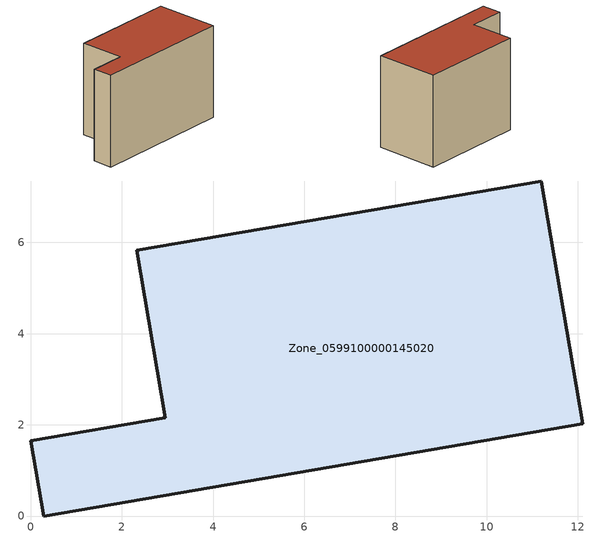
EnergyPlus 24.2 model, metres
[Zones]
Zone_0599100000145020
 floor ground (C_G): 0,1.65 2.95,2.16 2.32,5.83 11.2,7.35 12.11,2.03 0.28,0 z0
 wall outside (C_F): 2.95,2.16 0,1.65 0.28,0 12.11,2.03 11.2,7.35 2.32,5.83 2.95,2.16 z0:7.78
 roof outside (C_R): 11.2,7.35 2.32,5.83 2.95,2.16 0,1.65 0.28,0 12.11,2.03 z7.78
[BUILDING]
Pand.0599100000145020: North Axis=0; Terrain=City; Loads Convergence Tolerance Value=0.04; Temperature Convergence Tolerance Value=0.4; Solar Distribution=FullExterior; Maximum Number of Warmup Days=25; Minimum Number of Warmup Days=1
[Site:Location]
Rotterdam.The.Hague.AP_ZH_NLD Design_Conditions: Latitude=51.96; Longitude=4.45; Time Zone=1; Elevation=-4.5
[SITE:GROUNDTEMPERATURE:BUILDINGSURFACE]
18, 18, 18, 18, 18, 18, 18, 18, 18, 18, 18, 18
[MATERIAL] Thermal Absorptance=0.9; Solar Absorptance=0.7; Visible Absorptance=0.7
Name | Roughness | Thickness | Conductivity | Density | Specific Heat
G.TI.1992-2005 | MediumSmooth | 0.15 | 0.06 | 540 | 1210
F.TI.1992-2005 | Rough | 0.3 | 0.12 | 1920 | 840
R.TI.1992-2005 | MediumRough | 0.2 | 0.08 | 1500 | 1000
[CONSTRUCTION]
C_G: G.TI.1992-2005
C_F: F.TI.1992-2005
C_R: R.TI.1992-2005
[ZONE]
Zone_0599100000145020: Type=1; Multiplier=1; Ceiling Height=Autocalculate; Volume=Autocalculate; Floor Area=autocalculate; Part of Total Floor Area=Yes
[ZONEINFILTRATION:DESIGNFLOWRATE]
Infil_Zone_0599100000145020: Zone or ZoneList or Space or SpaceList=Zone_0599100000145020; Schedule=AlwaysOn; Design Flow Rate Calculation Method=Flow/Area; Flow Rate per Floor Area=0.0015; Constant Term Coefficient=1; Temperature Term Coefficient=0; Velocity Term Coefficient=0; Velocity Squared Term Coefficient=0
[HVACTEMPLATE:ZONE:IDEALLOADSAIRSYSTEM]
Zone_0599100000145020: Maximum Heating Supply Air Temperature=50; Minimum Cooling Supply Air Temperature=13; Maximum Heating Supply Air Humidity Ratio=0.0156; Minimum Cooling Supply Air Humidity Ratio=0.0077; Heating Limit=NoLimit; Cooling Limit=NoLimit; Dehumidification Control Type=ConstantSensibleHeatRatio; Cooling Sensible Heat Ratio=0.7; Dehumidification Setpoint=60; Humidification Control Type=None; Humidification Setpoint=30; Outdoor Air Method=None; Outdoor Air Flow Rate per Person=0.00944; Outdoor Air Flow Rate per Zone Floor Area=0; Outdoor Air Flow Rate per Zone=0; Demand Controlled Ventilation Type=None; Outdoor Air Economizer Type=NoEconomizer; Heat Recovery Type=None; Sensible Heat Recovery Effectiveness=0.7; Latent Heat Recovery Effectiveness=0.65
[ZONECONTROL:THERMOSTAT]
ThermostatControl_Zone_0599100000145020: Zone or ZoneList=Zone_0599100000145020; Control Type Schedule=DualSetpointControlType; Control 1=Thermostat_Zone_0599100000145020; Temperature Difference Between Cutout And Setpoint=0
[THERMOSTATSETPOINT:DUALSETPOINT]
Thermostat_Zone_0599100000145020: Heating Setpoint Temperature Schedule=HeatingSetpoint_Zone_0599100000145020; Cooling Setpoint Temperature Schedule=CoolingSetpoint_Zone_0599100000145020
[SCHEDULE:COMPACT]
HeatingSetpoint_Zone_0599100000145020: Through: 12/31, For: AllDays, Until: 24:00, 21
CoolingSetpoint_Zone_0599100000145020: Through: 12/31, For: AllDays, Until: 24:00, 24
DualSetpointControlType: Through: 12/31, For: AllDays, Until: 24:00, 4
AlwaysOn: Through: 12/31, For: AllDays, Until: 24:00, 1
